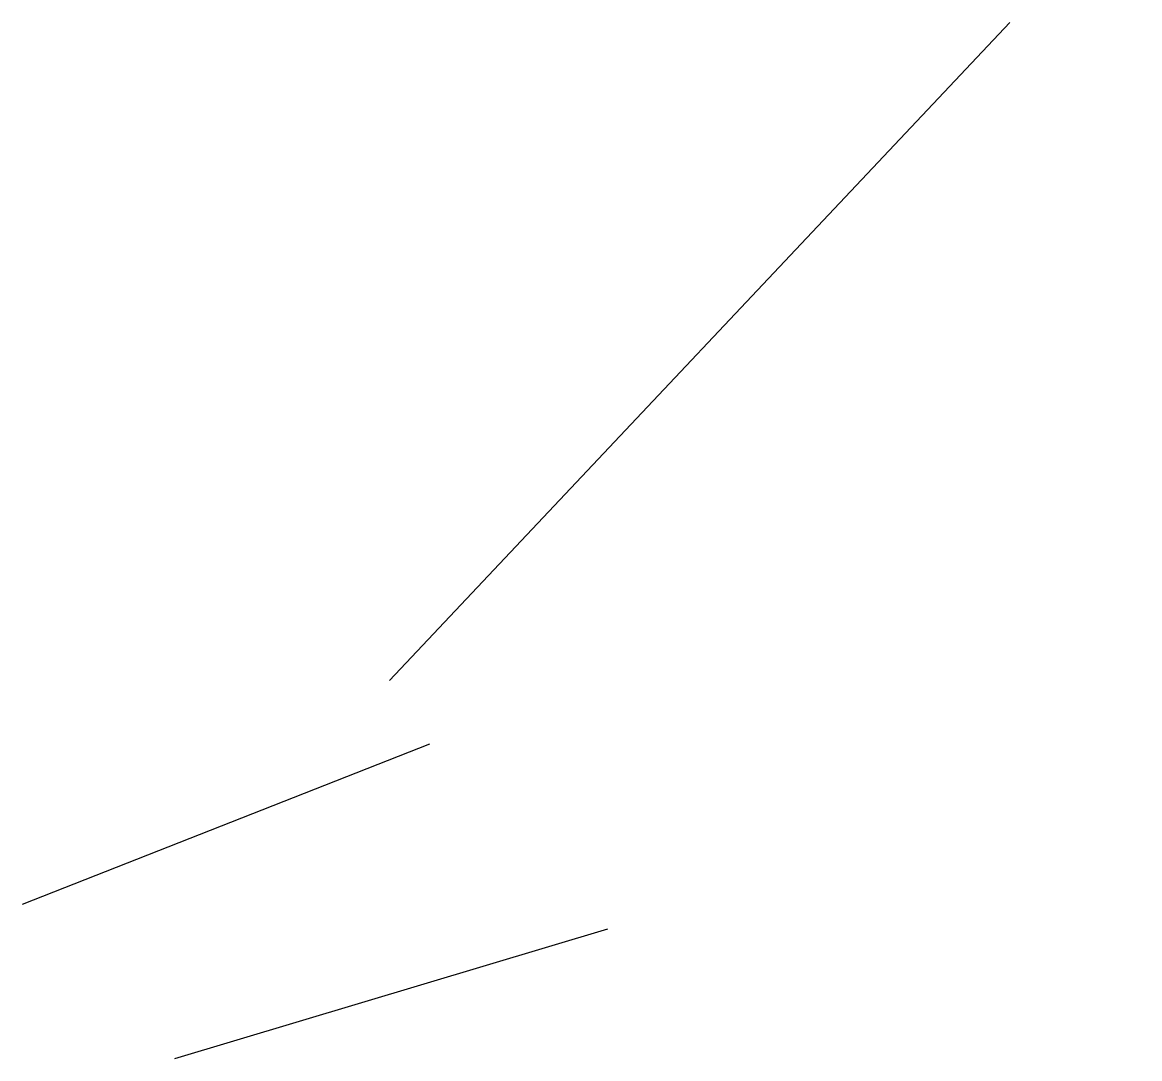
# Model space of a CAD drawing. Extents: x -1 to 24.8, y 1 to 24.9.
import ezdxf

# ---------------------------------------------------------------- set-up
doc = ezdxf.new("R2010")
doc.units = 0
doc.layers.get('0').update_dxf_attribs({"linetype": 'CONTINUOUS'})

# ---------------------------------------------------------------- blocks, each defined once
blk = doc.blocks.new('B', base_point=(2, 1))
blk.add_line((2, 1), (12, 4))

msp = doc.modelspace()

# ---------------------------------------------------------------- block references
at = {"xscale": 2, "yscale": 2, "rotation": 30}
msp.add_blockref('B', (7.464, 9.732), dxfattribs=at)
at = {"yscale": -0.5, "rotation": 30}
msp.add_blockref('B', (-1.018, 4.567), dxfattribs=at)
msp.add_blockref('B', (2.5, 1))

doc.saveas('drawing.dxf')
